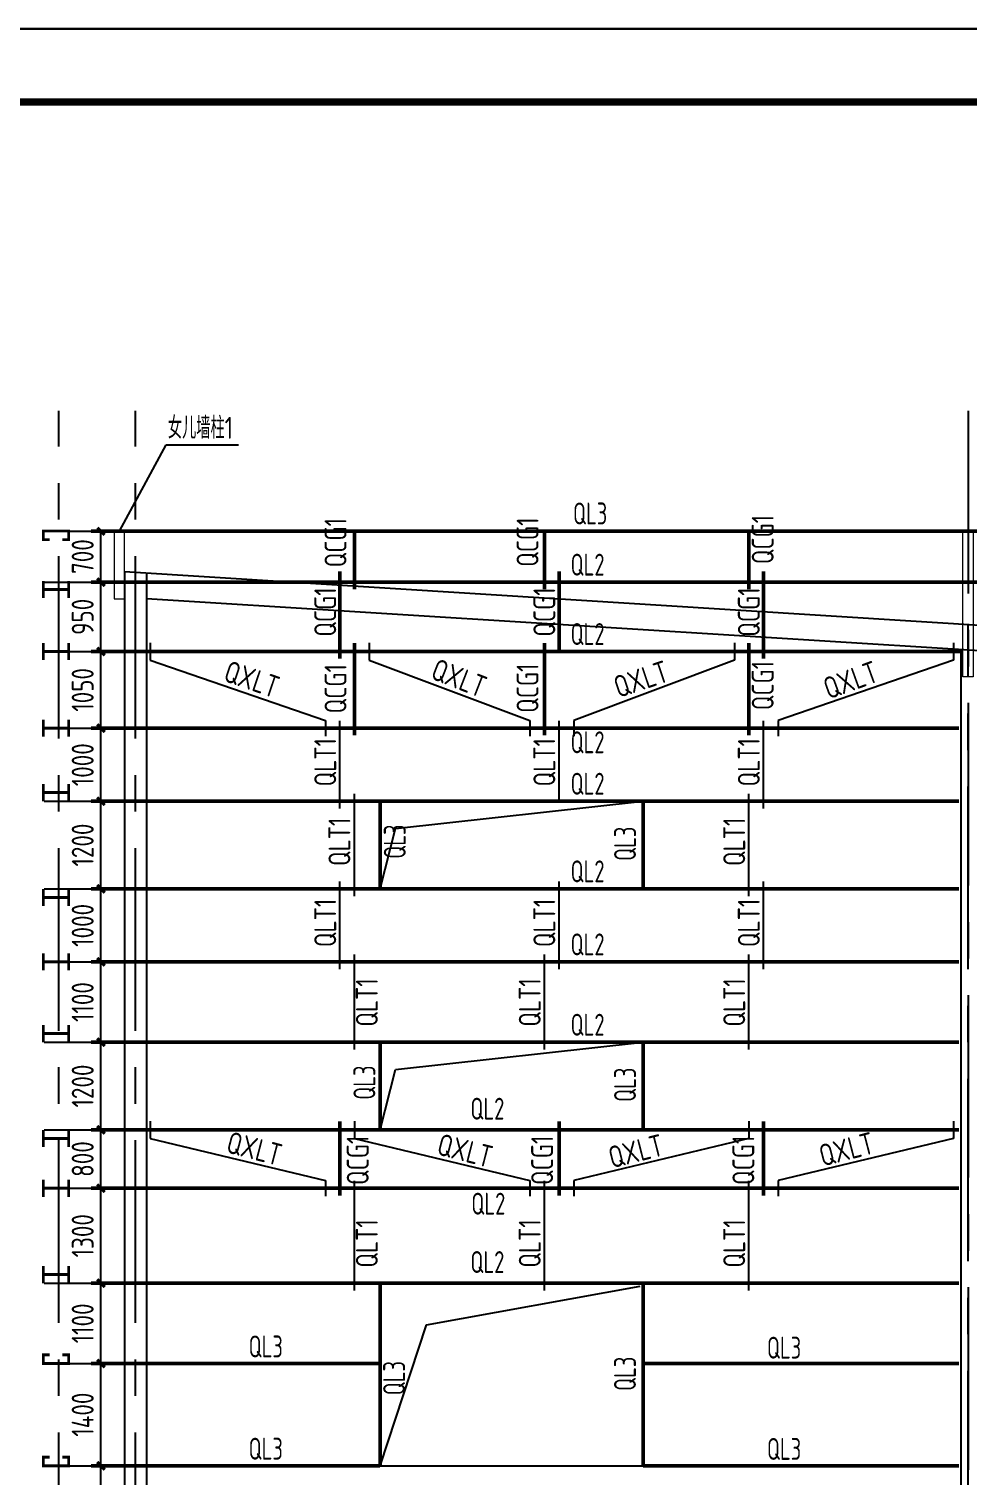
# Model space of a CAD drawing. Header units: millimetres. Extents: x 866309 to 879639, y 39442 to 44891.
# Drawn here: x 874498.7 to 874627.3, y 39844.5 to 40042.6 of the extents above; entities that cross this region are included whole.
import ezdxf

# ---------------------------------------------------------------- set-up
doc = ezdxf.new("R2010")
doc.units = ezdxf.units.MM
doc.header["$LTSCALE"] = 1000
doc.header["$MEASUREMENT"] = 0
doc.linetypes.add('CENTER', pattern=[2, 1.25, -0.25, 0.25, -0.25])
doc.linetypes.add('DOTE', pattern=[2.42, 2, -0.2, 0.02, -0.2])
for name, color, linetype in [('1307', 7, 'Continuous'), ('1534', 7, 'Continuous'), ('DOTE', 1, 'DOTE'), ('M_Prof', 2, 'Continuous'), ('标注', 7, 'Continuous'), ('梁', 4, 'Continuous'), ('檩条', 34, 'Continuous')]:
    doc.layers.add(name, color=color, linetype=linetype)
doc.layers.add('零部件', color=3, linetype='Continuous', lineweight=5)
doc.styles.add('GBHZ', font='gbenor.shx', dxfattribs={"width": 0.9, "bigfont": 'gbcbig.shx'})
doc.dimstyles.new('Y100', dxfattribs={"dimscale": 0, "dimtxt": 3, "dimasz": 0.01, "dimexe": 1.2, "dimexo": 2, "dimgap": 1, "dimtad": 1, "dimdec": 0, "dimlfac": 100, "dimzin": 0, "dimdsep": 46, "dimtxsty": 'GBHZ', "dimblk": 'DX', "dimcen": 0.09, "dimdle": 1, "dimclrd": 7, "dimclre": 7, "dimclrt": 7, "dimadec": 0, "dimazin": 0, "dimtfac": 1, "dimtdec": 0, "dimtix": 1, "dimtmove": 2, "dimatfit": 3, "dimldrblk": 'DX', "dimfxl": 0, "dimtolj": 1, "dimtzin": 0, "dimarcsym": 0})

# ---------------------------------------------------------------- blocks, each defined once
blk = doc.blocks.new('DX')
at = {"color": 0, "linetype": 'ByBlock', "const_width": 40}
blk.add_lwpolyline([(-54, -51), (46, 49)], dxfattribs=at)
blk = doc.blocks.new('*D3832')
at = {"layer": 'Defpoints', "color": 0, "transparency": 16777216}
for p in [(874498.84, 39845.87), (874508.6, 39845.87), (874498.84, 39833.87)]:
    blk.add_point(p, dxfattribs=at)
at = {"layer": 'DOTE', "color": 7, "lineweight": -2, "transparency": 16777216}
for p, q in [((874500.84, 39845.87), (874509.8, 39845.87)), ((874508.6, 39833.88), (874508.6, 39845.86)), ((874500.84, 39833.87), (874509.8, 39833.87))]:
    blk.add_line(p, q, dxfattribs=at)
at = {"layer": 'DOTE', "color": 7, "lineweight": -2, "transparency": 16777216, "xscale": 0.01, "yscale": 0.01, "zscale": 0.01}
for p, rotation in [((874508.6, 39845.87), 90), ((874508.6, 39833.87), 270)]:
    blk.add_blockref('DX', p, dxfattribs=dict(at, rotation=rotation))
at = {"layer": 'DOTE', "color": 7, "transparency": 16777216, "insert": (874506.1, 39839.87), "char_height": 3, "attachment_point": 5, "rotation": 90, "style": 'GBHZ'}
blk.add_mtext('\\A1;1200', dxfattribs=at)
blk = doc.blocks.new('*D3833')
at = {"layer": 'Defpoints', "color": 0, "transparency": 16777216}
for p in [(874498.84, 39859.87), (874508.6, 39859.87), (874498.84, 39845.87)]:
    blk.add_point(p, dxfattribs=at)
at = {"layer": 'DOTE', "color": 7, "lineweight": -2, "transparency": 16777216}
for p, q in [((874500.84, 39859.87), (874509.8, 39859.87)), ((874508.6, 39845.88), (874508.6, 39859.86)), ((874500.84, 39845.87), (874509.8, 39845.87))]:
    blk.add_line(p, q, dxfattribs=at)
at = {"layer": 'DOTE', "color": 7, "lineweight": -2, "transparency": 16777216, "xscale": 0.01, "yscale": 0.01, "zscale": 0.01}
for p, rotation in [((874508.6, 39859.87), 90), ((874508.6, 39845.87), 270)]:
    blk.add_blockref('DX', p, dxfattribs=dict(at, rotation=rotation))
at = {"layer": 'DOTE', "color": 7, "transparency": 16777216, "insert": (874506.1, 39852.87), "char_height": 3, "attachment_point": 5, "rotation": 90, "style": 'GBHZ'}
blk.add_mtext('\\A1;1400', dxfattribs=at)
blk = doc.blocks.new('*D3834')
at = {"layer": 'Defpoints', "color": 0, "transparency": 16777216}
for p in [(874498.84, 39870.87), (874508.6, 39870.87), (874498.84, 39859.87)]:
    blk.add_point(p, dxfattribs=at)
at = {"layer": 'DOTE', "color": 7, "lineweight": -2, "transparency": 16777216}
for p, q in [((874500.84, 39870.87), (874509.8, 39870.87)), ((874508.6, 39859.88), (874508.6, 39870.86)), ((874500.84, 39859.87), (874509.8, 39859.87))]:
    blk.add_line(p, q, dxfattribs=at)
at = {"layer": 'DOTE', "color": 7, "lineweight": -2, "transparency": 16777216, "xscale": 0.01, "yscale": 0.01, "zscale": 0.01}
for p, rotation in [((874508.6, 39870.87), 90), ((874508.6, 39859.87), 270)]:
    blk.add_blockref('DX', p, dxfattribs=dict(at, rotation=rotation))
at = {"layer": 'DOTE', "color": 7, "transparency": 16777216, "insert": (874506.1, 39865.37), "char_height": 3, "attachment_point": 5, "rotation": 90, "style": 'GBHZ'}
blk.add_mtext('\\A1;1100', dxfattribs=at)
blk = doc.blocks.new('*D3835')
at = {"layer": 'Defpoints', "color": 0, "transparency": 16777216}
for p in [(874498.84, 39883.87), (874508.6, 39883.87), (874498.84, 39870.87)]:
    blk.add_point(p, dxfattribs=at)
at = {"layer": 'DOTE', "color": 7, "lineweight": -2, "transparency": 16777216}
for p, q in [((874500.84, 39883.87), (874509.8, 39883.87)), ((874508.6, 39870.88), (874508.6, 39883.86)), ((874500.84, 39870.87), (874509.8, 39870.87))]:
    blk.add_line(p, q, dxfattribs=at)
at = {"layer": 'DOTE', "color": 7, "lineweight": -2, "transparency": 16777216, "xscale": 0.01, "yscale": 0.01, "zscale": 0.01}
for p, rotation in [((874508.6, 39883.87), 90), ((874508.6, 39870.87), 270)]:
    blk.add_blockref('DX', p, dxfattribs=dict(at, rotation=rotation))
at = {"layer": 'DOTE', "color": 7, "transparency": 16777216, "insert": (874506.1, 39877.37), "char_height": 3, "attachment_point": 5, "rotation": 90, "style": 'GBHZ'}
blk.add_mtext('\\A1;1300', dxfattribs=at)
blk = doc.blocks.new('*D3836')
at = {"layer": 'Defpoints', "color": 0, "transparency": 16777216}
for p in [(874498.84, 39891.87), (874508.6, 39891.87), (874498.84, 39883.87)]:
    blk.add_point(p, dxfattribs=at)
at = {"layer": 'DOTE', "color": 7, "lineweight": -2, "transparency": 16777216}
for p, q in [((874500.84, 39891.87), (874509.8, 39891.87)), ((874508.6, 39883.88), (874508.6, 39891.86)), ((874500.84, 39883.87), (874509.8, 39883.87))]:
    blk.add_line(p, q, dxfattribs=at)
at = {"layer": 'DOTE', "color": 7, "lineweight": -2, "transparency": 16777216, "xscale": 0.01, "yscale": 0.01, "zscale": 0.01}
for p, rotation in [((874508.6, 39891.87), 90), ((874508.6, 39883.87), 270)]:
    blk.add_blockref('DX', p, dxfattribs=dict(at, rotation=rotation))
at = {"layer": 'DOTE', "color": 7, "transparency": 16777216, "insert": (874506.1, 39887.87), "char_height": 3, "attachment_point": 5, "rotation": 90, "style": 'GBHZ'}
blk.add_mtext('\\A1;800', dxfattribs=at)
blk = doc.blocks.new('*D3837')
at = {"layer": 'Defpoints', "color": 0, "transparency": 16777216}
for p in [(874498.84, 39903.87), (874508.6, 39903.87), (874498.84, 39891.87)]:
    blk.add_point(p, dxfattribs=at)
at = {"layer": 'DOTE', "color": 7, "lineweight": -2, "transparency": 16777216}
for p, q in [((874500.84, 39903.87), (874509.8, 39903.87)), ((874508.6, 39891.88), (874508.6, 39903.86)), ((874500.84, 39891.87), (874509.8, 39891.87))]:
    blk.add_line(p, q, dxfattribs=at)
at = {"layer": 'DOTE', "color": 7, "lineweight": -2, "transparency": 16777216, "xscale": 0.01, "yscale": 0.01, "zscale": 0.01}
for p, rotation in [((874508.6, 39903.87), 90), ((874508.6, 39891.87), 270)]:
    blk.add_blockref('DX', p, dxfattribs=dict(at, rotation=rotation))
at = {"layer": 'DOTE', "color": 7, "transparency": 16777216, "insert": (874506.1, 39897.87), "char_height": 3, "attachment_point": 5, "rotation": 90, "style": 'GBHZ'}
blk.add_mtext('\\A1;1200', dxfattribs=at)
blk = doc.blocks.new('*D3838')
at = {"layer": 'Defpoints', "color": 0, "transparency": 16777216}
for p in [(874498.84, 39914.87), (874508.6, 39914.87), (874498.84, 39903.87)]:
    blk.add_point(p, dxfattribs=at)
at = {"layer": 'DOTE', "color": 7, "lineweight": -2, "transparency": 16777216}
for p, q in [((874500.84, 39914.87), (874509.8, 39914.87)), ((874508.6, 39903.88), (874508.6, 39914.86)), ((874500.84, 39903.87), (874509.8, 39903.87))]:
    blk.add_line(p, q, dxfattribs=at)
at = {"layer": 'DOTE', "color": 7, "lineweight": -2, "transparency": 16777216, "xscale": 0.01, "yscale": 0.01, "zscale": 0.01}
for p, rotation in [((874508.6, 39914.87), 90), ((874508.6, 39903.87), 270)]:
    blk.add_blockref('DX', p, dxfattribs=dict(at, rotation=rotation))
at = {"layer": 'DOTE', "color": 7, "transparency": 16777216, "insert": (874506.1, 39909.37), "char_height": 3, "attachment_point": 5, "rotation": 90, "style": 'GBHZ'}
blk.add_mtext('\\A1;1100', dxfattribs=at)
blk = doc.blocks.new('*D3839')
at = {"layer": 'Defpoints', "color": 0, "transparency": 16777216}
for p in [(874498.84, 39924.87), (874508.6, 39924.87), (874498.84, 39914.87)]:
    blk.add_point(p, dxfattribs=at)
at = {"layer": 'DOTE', "color": 7, "lineweight": -2, "transparency": 16777216}
for p, q in [((874500.84, 39924.87), (874509.8, 39924.87)), ((874508.6, 39914.88), (874508.6, 39924.86)), ((874500.84, 39914.87), (874509.8, 39914.87))]:
    blk.add_line(p, q, dxfattribs=at)
at = {"layer": 'DOTE', "color": 7, "lineweight": -2, "transparency": 16777216, "xscale": 0.01, "yscale": 0.01, "zscale": 0.01}
for p, rotation in [((874508.6, 39924.87), 90), ((874508.6, 39914.87), 270)]:
    blk.add_blockref('DX', p, dxfattribs=dict(at, rotation=rotation))
at = {"layer": 'DOTE', "color": 7, "transparency": 16777216, "insert": (874506.1, 39919.87), "char_height": 3, "attachment_point": 5, "rotation": 90, "style": 'GBHZ'}
blk.add_mtext('\\A1;1000', dxfattribs=at)
blk = doc.blocks.new('*D3840')
at = {"layer": 'Defpoints', "color": 0, "transparency": 16777216}
for p in [(874498.84, 39936.87), (874508.6, 39936.87), (874498.84, 39924.87)]:
    blk.add_point(p, dxfattribs=at)
at = {"layer": 'DOTE', "color": 7, "lineweight": -2, "transparency": 16777216}
for p, q in [((874500.84, 39936.87), (874509.8, 39936.87)), ((874508.6, 39924.88), (874508.6, 39936.86)), ((874500.84, 39924.87), (874509.8, 39924.87))]:
    blk.add_line(p, q, dxfattribs=at)
at = {"layer": 'DOTE', "color": 7, "lineweight": -2, "transparency": 16777216, "xscale": 0.01, "yscale": 0.01, "zscale": 0.01}
for p, rotation in [((874508.6, 39936.87), 90), ((874508.6, 39924.87), 270)]:
    blk.add_blockref('DX', p, dxfattribs=dict(at, rotation=rotation))
at = {"layer": 'DOTE', "color": 7, "transparency": 16777216, "insert": (874506.1, 39930.87), "char_height": 3, "attachment_point": 5, "rotation": 90, "style": 'GBHZ'}
blk.add_mtext('\\A1;1200', dxfattribs=at)
blk = doc.blocks.new('*D3841')
at = {"layer": 'Defpoints', "color": 0, "transparency": 16777216}
for p in [(874498.84, 39946.87), (874508.6, 39946.87), (874498.84, 39936.87)]:
    blk.add_point(p, dxfattribs=at)
at = {"layer": 'DOTE', "color": 7, "lineweight": -2, "transparency": 16777216}
for p, q in [((874500.84, 39946.87), (874509.8, 39946.87)), ((874508.6, 39936.88), (874508.6, 39946.86)), ((874500.84, 39936.87), (874509.8, 39936.87))]:
    blk.add_line(p, q, dxfattribs=at)
at = {"layer": 'DOTE', "color": 7, "lineweight": -2, "transparency": 16777216, "xscale": 0.01, "yscale": 0.01, "zscale": 0.01}
for p, rotation in [((874508.6, 39946.87), 90), ((874508.6, 39936.87), 270)]:
    blk.add_blockref('DX', p, dxfattribs=dict(at, rotation=rotation))
at = {"layer": 'DOTE', "color": 7, "transparency": 16777216, "insert": (874506.1, 39941.87), "char_height": 3, "attachment_point": 5, "rotation": 90, "style": 'GBHZ'}
blk.add_mtext('\\A1;1000', dxfattribs=at)
blk = doc.blocks.new('*D3842')
at = {"layer": 'Defpoints', "color": 0, "transparency": 16777216}
for p in [(874498.84, 39957.37), (874508.6, 39957.37), (874498.84, 39946.87)]:
    blk.add_point(p, dxfattribs=at)
at = {"layer": 'DOTE', "color": 7, "lineweight": -2, "transparency": 16777216}
for p, q in [((874500.84, 39957.37), (874509.8, 39957.37)), ((874508.6, 39946.88), (874508.6, 39957.36)), ((874500.84, 39946.87), (874509.8, 39946.87))]:
    blk.add_line(p, q, dxfattribs=at)
at = {"layer": 'DOTE', "color": 7, "lineweight": -2, "transparency": 16777216, "xscale": 0.01, "yscale": 0.01, "zscale": 0.01}
for p, rotation in [((874508.6, 39957.37), 90), ((874508.6, 39946.87), 270)]:
    blk.add_blockref('DX', p, dxfattribs=dict(at, rotation=rotation))
at = {"layer": 'DOTE', "color": 7, "transparency": 16777216, "insert": (874506.1, 39952.12), "char_height": 3, "attachment_point": 5, "rotation": 90, "style": 'GBHZ'}
blk.add_mtext('\\A1;1050', dxfattribs=at)
blk = doc.blocks.new('*D3843')
at = {"layer": 'Defpoints', "color": 0, "transparency": 16777216}
for p in [(874498.84, 39966.87), (874508.6, 39966.87), (874498.84, 39957.37)]:
    blk.add_point(p, dxfattribs=at)
at = {"layer": 'DOTE', "color": 7, "lineweight": -2, "transparency": 16777216}
for p, q in [((874500.84, 39966.87), (874509.8, 39966.87)), ((874508.6, 39957.38), (874508.6, 39966.86)), ((874500.84, 39957.37), (874509.8, 39957.37))]:
    blk.add_line(p, q, dxfattribs=at)
at = {"layer": 'DOTE', "color": 7, "lineweight": -2, "transparency": 16777216, "xscale": 0.01, "yscale": 0.01, "zscale": 0.01}
for p, rotation in [((874508.6, 39966.87), 90), ((874508.6, 39957.37), 270)]:
    blk.add_blockref('DX', p, dxfattribs=dict(at, rotation=rotation))
at = {"layer": 'DOTE', "color": 7, "transparency": 16777216, "insert": (874506.1, 39962.12), "char_height": 3, "attachment_point": 5, "rotation": 90, "style": 'GBHZ'}
blk.add_mtext('\\A1;950', dxfattribs=at)
blk = doc.blocks.new('*D3844')
at = {"layer": 'Defpoints', "color": 0, "transparency": 16777216}
for p in [(874498.84, 39973.87), (874508.6, 39973.87), (874498.84, 39966.87)]:
    blk.add_point(p, dxfattribs=at)
at = {"layer": 'DOTE', "color": 7, "lineweight": -2, "transparency": 16777216}
for p, q in [((874500.84, 39973.87), (874509.8, 39973.87)), ((874508.6, 39966.88), (874508.6, 39973.86)), ((874500.84, 39966.87), (874509.8, 39966.87))]:
    blk.add_line(p, q, dxfattribs=at)
at = {"layer": 'DOTE', "color": 7, "lineweight": -2, "transparency": 16777216, "xscale": 0.01, "yscale": 0.01, "zscale": 0.01}
for p, rotation in [((874508.6, 39973.87), 90), ((874508.6, 39966.87), 270)]:
    blk.add_blockref('DX', p, dxfattribs=dict(at, rotation=rotation))
at = {"layer": 'DOTE', "color": 7, "transparency": 16777216, "insert": (874506.1, 39970.37), "char_height": 3, "attachment_point": 5, "rotation": 90, "style": 'GBHZ'}
blk.add_mtext('\\A1;700', dxfattribs=at)

msp = doc.modelspace()

# ---------------------------------------------------------------- linework, layer by layer
at = {"color": 0}
for p, q in [((874989.221, 40042.627), (874148.221, 40042.627)), ((874148.221, 40042.627), (874989.221, 40042.627))]:
    msp.add_line(p, q, dxfattribs=at)
at = {"color": 0, "const_width": 1}
msp.add_lwpolyline([(874979.221, 39458.627), (874173.221, 39458.627), (874173.221, 40032.627), (874979.221, 40032.627)], close=True, dxfattribs=at)
at = {"layer": 'DOTE', "linetype": 'CENTER', "ltscale": 0.02}
for p, q in [((874502.828, 39825.442), (874502.828, 39990.324)), ((874513.328, 39825.442), (874513.328, 39990.324)), ((874627.328, 39990.324), (874627.328, 39825.442)), ((874627.328, 39833.872), (874627.328, 39961.053))]:
    msp.add_line(p, q, dxfattribs=at)
at = {"layer": 'M_Prof'}
for p, q in [((874511.828, 39968.266), (874511.828, 39833.872)), ((874742.328, 39953.872), (874511.828, 39968.266)), ((874514.828, 39968.078), (874514.828, 39833.872)), ((874739.328, 39950.552), (874514.828, 39964.571)), ((874626.328, 39957.609), (874626.328, 39833.872))]:
    msp.add_line(p, q, dxfattribs=at)
at = {"layer": '标注'}
msp.add_line((874546.828, 39845.872), (874582.828, 39845.872), dxfattribs=at)
at = {"layer": '梁'}
for p, q in [((874511.128, 39973.872), (874517.54, 39985.656)), ((874517.54, 39985.656), (874527.42, 39985.656))]:
    msp.add_line(p, q, dxfattribs=at)
at = {"layer": '梁', "color": 61, "linetype": 'ByBlock', "ltscale": 0.8, "const_width": 0.4}
for points in [[(874501.568, 39972.693), (874500.716, 39972.693), (874500.716, 39973.872), (874504.185, 39973.872), (874504.185, 39972.693), (874503.333, 39972.693)], [(874500.716, 39967.051), (874500.716, 39965.872), (874504.185, 39965.872), (874504.185, 39967.051)], [(874500.716, 39964.693), (874500.716, 39965.872), (874504.185, 39965.872), (874504.185, 39964.693)], [(874500.716, 39958.551), (874500.716, 39957.372), (874504.185, 39957.372), (874504.185, 39958.551)], [(874500.716, 39956.193), (874500.716, 39957.372), (874504.185, 39957.372), (874504.185, 39956.193)], [(874500.716, 39948.052), (874500.716, 39946.873), (874504.185, 39946.873), (874504.185, 39948.052)], [(874500.716, 39945.694), (874500.716, 39946.873), (874504.185, 39946.873), (874504.185, 39945.694)], [(874500.716, 39939.232), (874500.716, 39938.053), (874504.185, 39938.053), (874504.185, 39939.232)], [(874500.716, 39936.874), (874500.716, 39938.053), (874504.185, 39938.053), (874504.185, 39936.874)], [(874500.716, 39924.873), (874500.716, 39923.694), (874504.185, 39923.694), (874504.185, 39924.873)], [(874500.716, 39922.514), (874500.716, 39923.694), (874504.185, 39923.694), (874504.185, 39922.514)], [(874500.716, 39916.051), (874500.716, 39914.872), (874504.185, 39914.872), (874504.185, 39916.051)], [(874500.716, 39913.693), (874500.716, 39914.872), (874504.185, 39914.872), (874504.185, 39913.693)], [(874500.716, 39906.23), (874500.716, 39905.051), (874504.185, 39905.051), (874504.185, 39906.23)], [(874500.716, 39903.872), (874500.716, 39905.051), (874504.185, 39905.051), (874504.185, 39903.872)], [(874500.716, 39891.872), (874500.716, 39890.693), (874504.185, 39890.693), (874504.185, 39891.872)], [(874500.716, 39889.513), (874500.716, 39890.693), (874504.185, 39890.693), (874504.185, 39889.513)], [(874500.716, 39885.051), (874500.716, 39883.872), (874504.185, 39883.872), (874504.185, 39885.051)], [(874500.716, 39882.693), (874500.716, 39883.872), (874504.185, 39883.872), (874504.185, 39882.693)], [(874500.716, 39873.23), (874500.716, 39872.051), (874504.185, 39872.051), (874504.185, 39873.23)], [(874500.716, 39870.872), (874500.716, 39872.051), (874504.185, 39872.051), (874504.185, 39870.872)], [(874501.568, 39861.051), (874500.716, 39861.051), (874500.716, 39859.872), (874504.185, 39859.872), (874504.185, 39861.051), (874503.333, 39861.051)], [(874501.568, 39847.051), (874500.716, 39847.051), (874500.716, 39845.872), (874504.185, 39845.872), (874504.185, 39847.051), (874503.333, 39847.051)]]:
    msp.add_lwpolyline(points, dxfattribs=at)
at = {"layer": '檩条', "color": 4}
for p, q in [((874543.328, 39973.872), (874543.328, 39968.198)), ((874569.328, 39973.872), (874569.328, 39968.198)), ((874597.328, 39973.872), (874597.328, 39968.198)), ((874543.328, 39958.372), (874543.328, 39948.198)), ((874569.328, 39958.372), (874569.328, 39948.198)), ((874597.328, 39958.372), (874597.328, 39948.198)), ((874541.328, 39935.872), (874541.328, 39947.873)), ((874571.328, 39936.873), (874571.328, 39947.873)), ((874599.328, 39935.872), (874599.328, 39947.873)), ((874543.328, 39923.873), (874543.328, 39937.873)), ((874548.946, 39933.126), (874582.828, 39936.873)), ((874597.328, 39923.873), (874597.328, 39937.873)), ((874546.828, 39924.873), (874548.946, 39933.126)), ((874541.328, 39913.872), (874541.328, 39925.873)), ((874571.328, 39913.872), (874571.328, 39925.873)), ((874599.328, 39913.872), (874599.328, 39925.873)), ((874543.328, 39902.872), (874543.328, 39915.872)), ((874569.328, 39902.872), (874569.328, 39915.872)), ((874597.328, 39902.872), (874597.328, 39915.872)), ((874548.946, 39900.125), (874582.828, 39903.872)), ((874546.828, 39891.872), (874548.946, 39900.125)), ((874541.328, 39892.872), (874541.328, 39885.197)), ((874571.328, 39892.872), (874571.328, 39885.197)), ((874599.328, 39892.872), (874599.328, 39885.197)), ((874543.328, 39869.872), (874543.328, 39884.872)), ((874569.328, 39869.872), (874569.328, 39884.872)), ((874597.328, 39869.872), (874597.328, 39884.872)), ((874553.171, 39865.191), (874582.428, 39870.472)), ((874546.828, 39845.872), (874553.171, 39865.191))]:
    msp.add_line(p, q, dxfattribs=at)
at = {"layer": '檩条', "color": 4, "linetype": 'ByBlock'}
for p, q in [((874515.328, 39958.547), (874515.328, 39956.197)), ((874545.328, 39958.547), (874545.328, 39956.197)), ((874595.328, 39958.547), (874595.328, 39956.197)), ((874625.328, 39958.547), (874625.328, 39956.197)), ((874515.328, 39956.197), (874539.328, 39947.943)), ((874545.328, 39956.197), (874567.328, 39947.943)), ((874595.328, 39956.197), (874573.328, 39947.943)), ((874625.328, 39956.197), (874601.328, 39947.943)), ((874539.328, 39947.943), (874539.328, 39945.803)), ((874567.328, 39947.943), (874567.328, 39945.803)), ((874573.328, 39947.943), (874573.328, 39945.803)), ((874601.328, 39947.943), (874601.328, 39945.803)), ((874515.328, 39893.047), (874515.328, 39890.697)), ((874543.328, 39893.047), (874543.328, 39890.697)), ((874597.328, 39893.047), (874597.328, 39890.697)), ((874625.328, 39893.047), (874625.328, 39890.697)), ((874515.328, 39890.697), (874539.328, 39884.942)), ((874543.328, 39890.697), (874567.328, 39884.942)), ((874597.328, 39890.697), (874573.328, 39884.942)), ((874625.328, 39890.697), (874601.328, 39884.942)), ((874539.328, 39884.942), (874539.328, 39882.802)), ((874567.328, 39884.942), (874567.328, 39882.802)), ((874573.328, 39884.942), (874573.328, 39882.802)), ((874601.328, 39884.942), (874601.328, 39882.802))]:
    msp.add_line(p, q, dxfattribs=at)
at = {"layer": '檩条', "color": 4, "const_width": 0.5}
for points in [[(874507.251, 39973.872), (874626.628, 39973.872)], [(874543.328, 39973.872), (874543.328, 39965.873)], [(874569.328, 39973.872), (874569.328, 39965.873)], [(874597.328, 39973.872), (874597.328, 39965.873)], [(874624.928, 39973.872), (874746.828, 39973.872)], [(874541.328, 39956.371), (874541.328, 39968.372)], [(874571.328, 39957.372), (874571.328, 39968.372)], [(874599.328, 39956.371), (874599.328, 39968.372)], [(874507.251, 39966.873), (874626.628, 39966.873)], [(874624.928, 39966.873), (874746.828, 39966.873)], [(874543.328, 39958.546), (874543.328, 39945.873)], [(874569.328, 39958.546), (874569.328, 39945.873)], [(874597.328, 39958.546), (874597.328, 39945.873)], [(874507.251, 39957.372), (874626.628, 39957.372)], [(874507.251, 39946.873), (874626.078, 39946.873)], [(874507.251, 39936.873), (874626.078, 39936.873)], [(874546.828, 39924.873), (874546.828, 39936.873)], [(874582.828, 39924.873), (874582.828, 39936.873)], [(874507.251, 39924.873), (874626.078, 39924.873)], [(874507.251, 39914.872), (874626.078, 39914.872)], [(874507.251, 39903.872), (874626.078, 39903.872)], [(874546.828, 39891.872), (874546.828, 39903.872)], [(874582.828, 39891.872), (874582.828, 39903.872)], [(874541.328, 39893.046), (874541.328, 39882.872)], [(874571.328, 39893.046), (874571.328, 39882.872)], [(874599.328, 39893.046), (874599.328, 39882.872)], [(874507.251, 39891.872), (874626.078, 39891.872)], [(874507.251, 39883.872), (874626.078, 39883.872)], [(874507.251, 39870.872), (874626.078, 39870.872)], [(874546.828, 39845.872), (874546.828, 39870.872)], [(874582.828, 39845.872), (874582.828, 39870.872)], [(874507.251, 39859.872), (874546.828, 39859.872)], [(874582.828, 39859.872), (874626.078, 39859.872)]]:
    msp.add_lwpolyline(points, dxfattribs=at)
at = {"layer": '檩条', "color": 4, "linetype": 'ByBlock', "const_width": 0.5}
for points in [[(874507.251, 39845.872), (874546.828, 39845.872)], [(874582.828, 39845.872), (874626.078, 39845.872)]]:
    msp.add_lwpolyline(points, dxfattribs=at)
at = {"layer": '零部件'}
for points in [[(874510.428, 39964.566), (874511.828, 39964.566), (874511.828, 39973.872), (874510.428, 39973.872)], [(874628.028, 39953.893), (874626.628, 39953.893), (874626.628, 39973.872), (874628.028, 39973.872)]]:
    msp.add_lwpolyline(points, close=True, dxfattribs=at)

# ---------------------------------------------------------------- texts
at = {"layer": '1307', "style": 'GBHZ', "width": 0.8}
for s, p in [('QL3', (874573.231, 39974.777)), ('QL2', (874572.9, 39967.768)), ('QL2', (874572.9, 39958.267)), ('QL2', (874572.9, 39943.441)), ('QL2', (874572.9, 39937.769)), ('QL2', (874572.9, 39925.769)), ('QL2', (874572.9, 39915.767)), ('QL2', (874572.9, 39904.767)), ('QL2', (874559.183, 39893.269)), ('QL2', (874559.311, 39880.262)), ('QL2', (874559.183, 39872.269)), ('QL3', (874528.817, 39860.709)), ('QL3', (874599.788, 39860.542)), ('QL3', (874528.817, 39846.709)), ('QL3', (874599.788, 39846.675))]:
    msp.add_text(s, height=3, dxfattribs=at).set_placement(p)
at = {"layer": '1307', "style": 'GBHZ'}
for s, rotation, width, p in [('QCG1', 90, 0.9, (874542.222, 39968.894)), ('QCG1', 90, 0.9, (874568.512, 39968.969)), ('QCG1', 90, 0.9, (874600.711, 39969.328)), ('QCG1', 90, 0.9, (874540.812, 39959.394)), ('QCG1', 90, 0.9, (874570.812, 39959.394)), ('QCG1', 90, 0.9, (874598.812, 39959.394)), ('QXLT', 338.76515, 0.9, (874553.569, 39953.713)), ('QXLT', 341.3473, 0.9, (874525.206, 39953.374)), ('QCG1', 90, 0.9, (874542.222, 39948.894)), ('QCG1', 90, 0.9, (874568.512, 39948.969)), ('QXLT', 18.58199, 0.9, (874579.462, 39950.969)), ('QCG1', 90, 0.9, (874600.711, 39949.328)), ('QXLT', 19.92238, 0.9, (874608.223, 39950.773)), ('QLT1', 90, 0.9, (874540.812, 39938.895)), ('QLT1', 90, 0.9, (874570.812, 39938.895)), ('QLT1', 90, 0.9, (874598.812, 39938.895)), ('QLT1', 90, 0.9, (874542.751, 39927.994)), ('QL3', 90, 0.8, (874550.332, 39928.989)), ('QL3', 90, 0.8, (874581.859, 39928.695)), ('QLT1', 90, 0.9, (874596.812, 39927.994)), ('QLT1', 90, 0.9, (874540.812, 39916.895)), ('QLT1', 90, 0.9, (874570.812, 39916.895)), ('QLT1', 90, 0.9, (874598.812, 39916.895)), ('QLT1', 90, 0.9, (874546.51, 39905.993)), ('QLT1', 90, 0.9, (874568.812, 39905.993)), ('QLT1', 90, 0.9, (874596.812, 39905.993)), ('QL3', 90, 0.8, (874546.171, 39895.988)), ('QL3', 90, 0.8, (874581.859, 39895.694)), ('QXLT', 345.40617, 0.9, (874525.579, 39888.808)), ('QXLT', 345.69956, 0.9, (874554.425, 39888.52)), ('QXLT', 14.30044, 0.9, (874578.556, 39886.563)), ('QXLT', 14.59383, 0.9, (874607.412, 39886.813)), ('QCG1', 90, 0.9, (874545.259, 39884.311)), ('QCG1', 90, 0.9, (874570.512, 39884.311)), ('QCG1', 90, 0.9, (874598.063, 39884.311)), ('QLT1', 90, 0.9, (874546.51, 39872.993)), ('QLT1', 90, 0.9, (874568.812, 39872.993)), ('QLT1', 90, 0.9, (874596.812, 39872.993)), ('QL3', 90, 0.8, (874550.237, 39855.516)), ('QL3', 90, 0.8, (874581.852, 39856.114))]:
    msp.add_text(s, height=3, rotation=rotation, dxfattribs=dict(at, width=width)).set_placement(p)
at = {"layer": '1534', "style": 'GBHZ', "width": 0.9}
msp.add_text('女儿墙柱1', height=3, dxfattribs=at).set_placement((874517.767, 39986.511))

# ---------------------------------------------------------------- dimensions: what is measured, and where the dimension line sits
at = {"layer": 'DOTE'}
for base, p1, p2, picture, middle in [((874508.598, 39973.872), (874498.836, 39966.873), (874498.836, 39973.872), '*D3844', (874506.098, 39970.372)), ((874508.598, 39966.873), (874498.836, 39957.372), (874498.836, 39966.873), '*D3843', (874506.098, 39962.122)), ((874508.598, 39957.372), (874498.836, 39946.873), (874498.836, 39957.372), '*D3842', (874506.098, 39952.122)), ((874508.598, 39946.873), (874498.836, 39936.873), (874498.836, 39946.873), '*D3841', (874506.098, 39941.873)), ((874508.598, 39936.873), (874498.836, 39924.873), (874498.836, 39936.873), '*D3840', (874506.098, 39930.873)), ((874508.598, 39924.873), (874498.836, 39914.872), (874498.836, 39924.873), '*D3839', (874506.098, 39919.872)), ((874508.598, 39914.872), (874498.836, 39903.872), (874498.836, 39914.872), '*D3838', (874506.098, 39909.372)), ((874508.598, 39903.872), (874498.836, 39891.872), (874498.836, 39903.872), '*D3837', (874506.098, 39897.872)), ((874508.598, 39891.872), (874498.836, 39883.872), (874498.836, 39891.872), '*D3836', (874506.098, 39887.872)), ((874508.598, 39883.872), (874498.836, 39870.872), (874498.836, 39883.872), '*D3835', (874506.098, 39877.372)), ((874508.598, 39870.872), (874498.836, 39859.872), (874498.836, 39870.872), '*D3834', (874506.098, 39865.372)), ((874508.598, 39859.872), (874498.836, 39845.872), (874498.836, 39859.872), '*D3833', (874506.098, 39852.872)), ((874508.598, 39845.872), (874498.836, 39833.872), (874498.836, 39845.872), '*D3832', (874506.098, 39839.872))]:
    dim = msp.add_linear_dim(base=base, p1=p1, p2=p2, angle=90, dimstyle='Y100', override={"dimscale": 1, "dimfxl": 2}, dxfattribs=at)
    dim.commit()
    dim.dimension.update_dxf_attribs({"geometry": picture, "text_midpoint": middle})

doc.saveas('drawing.dxf')
